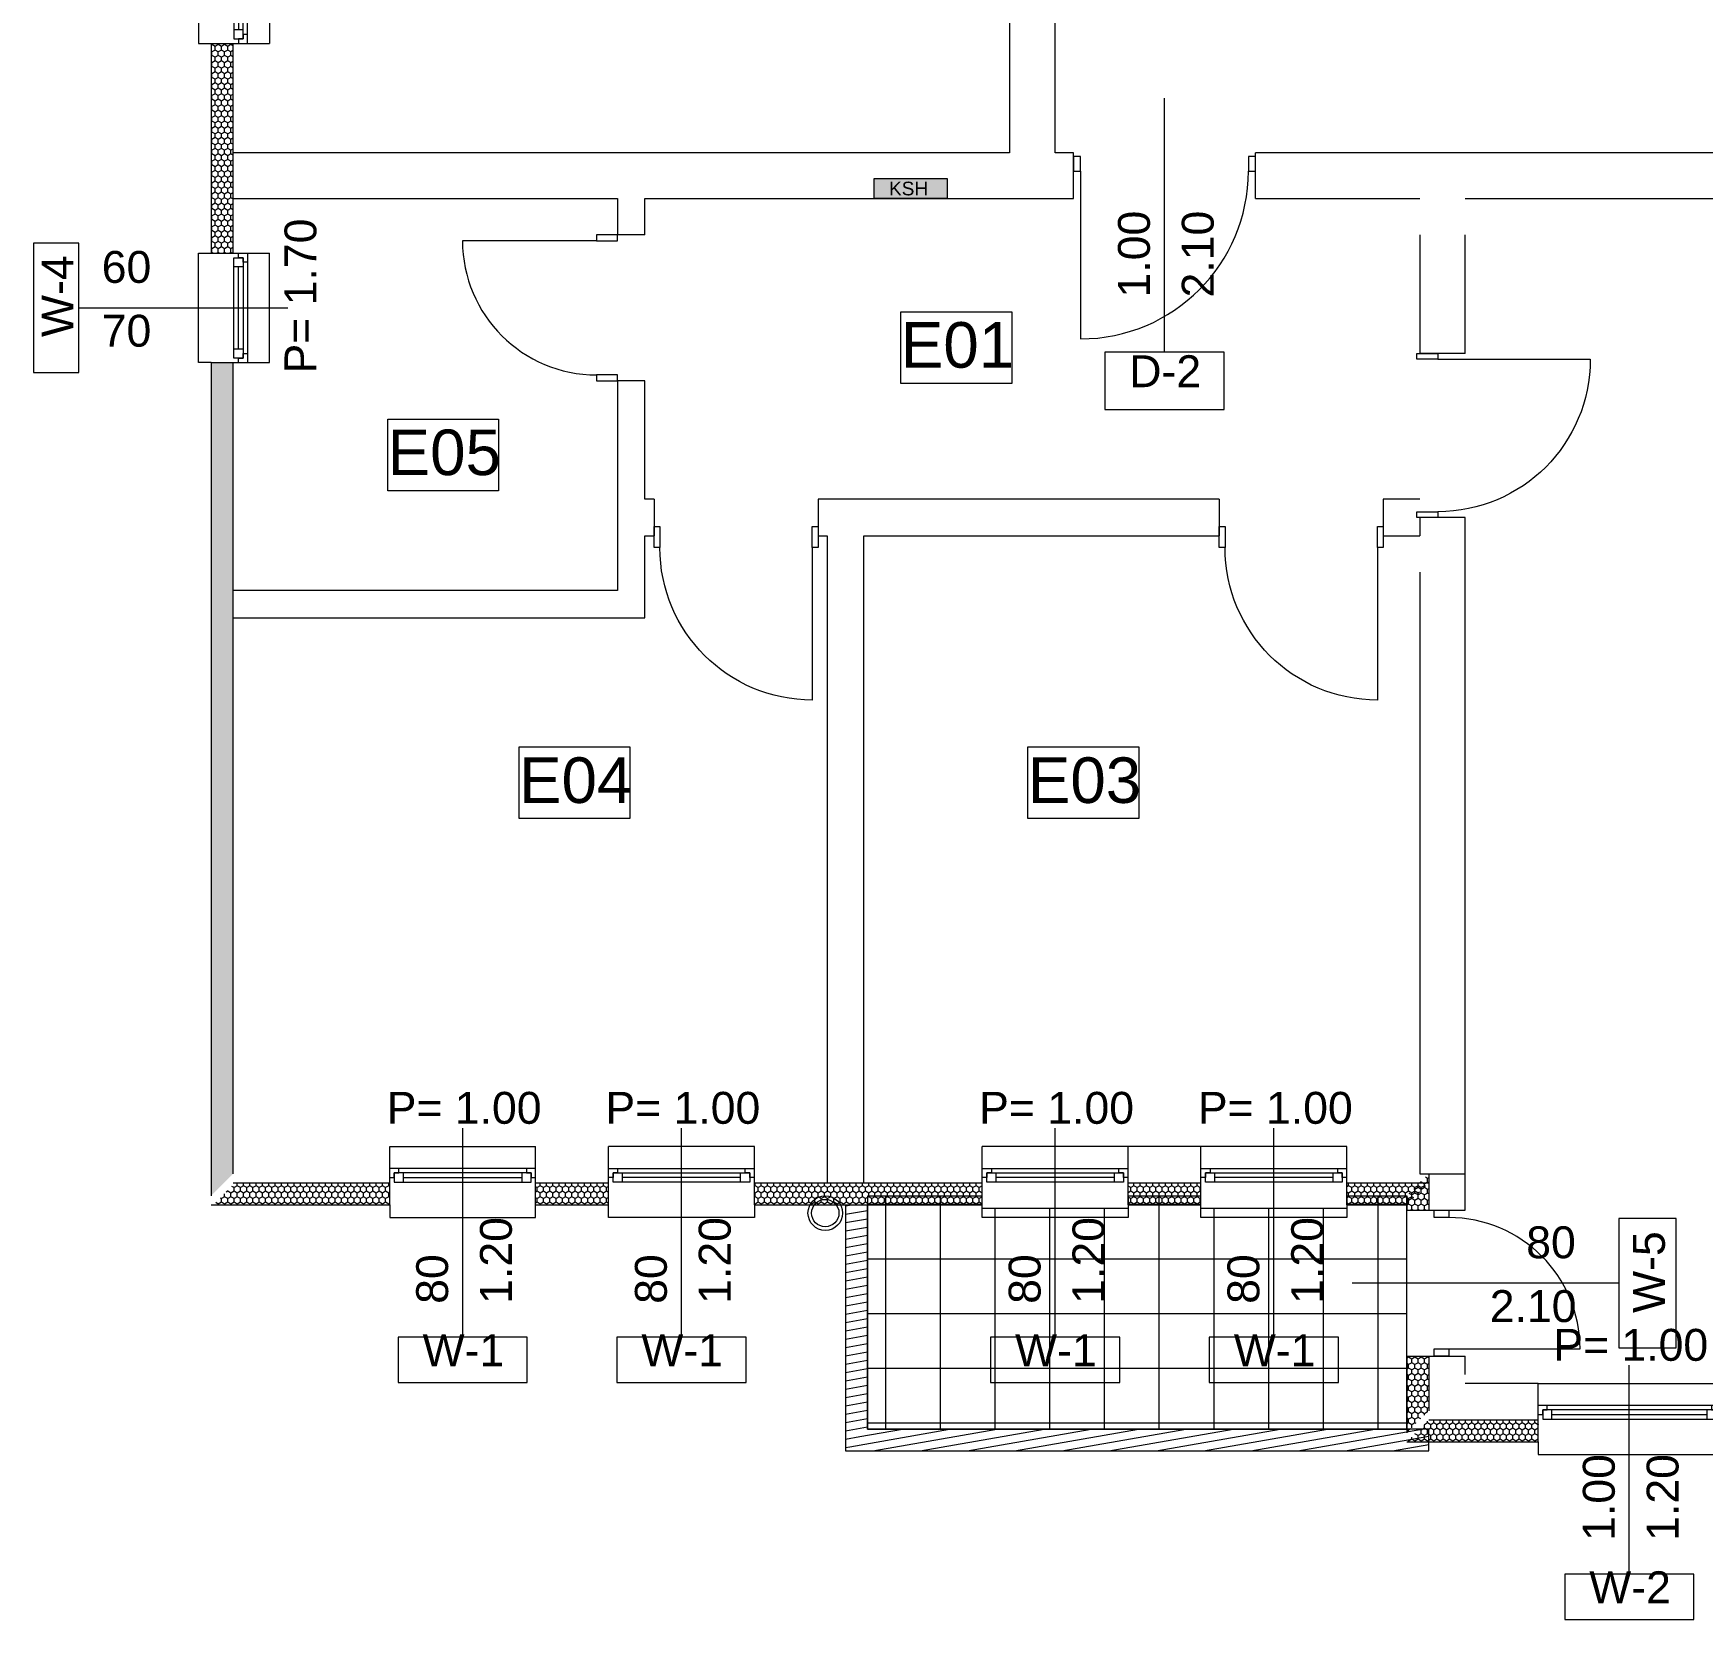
# Model space of a CAD drawing. Header units: feet. Extents: x 2565673 to 2678973, y -122443 to -81443.
# Drawn here: x 2575677 to 2584834, y -109904 to -101204 of the extents above; entities that cross this region are included whole.
import ezdxf
from ezdxf.enums import TextEntityAlignment as Align

# ---------------------------------------------------------------- set-up
doc = ezdxf.new("R2010")
doc.units = ezdxf.units.FT
doc.header["$MEASUREMENT"] = 0
for name, color, linetype, lineweight in [('ARCHICAD Door Markers_Pen_No__20', 1, 'Continuous', 5), ('ARCHICAD Door Markers_Pen_No__60', 230, 'Continuous', 5), ('ARCHICAD Doors_Pen_No__1', 7, 'Continuous', 5), ('ARCHICAD Doors_Pen_No__60', 230, 'Continuous', 5), ('ARCHICAD Window Markers_Pen_No__20', 1, 'Continuous', 5), ('ARCHICAD Windows_Pen_No__20', 1, 'Continuous', 5), ('Columns_Pen_No__1', 7, 'Continuous', 5), ('Columns_Pen_No__6', 5, 'Continuous', 5), ('Exterior walls_Pen_No__1', 7, 'Continuous', 5), ('Structural - Bearing_Pen_No__1', 7, 'Continuous', 5), ('Text blocks_Pen_No__1', 7, 'Continuous', 5), ('Text blocks_Pen_No__2', 8, 'Continuous', 5)]:
    doc.layers.add(name, color=color, linetype=linetype, lineweight=lineweight)
doc.layers.add('Columns', color=7, linetype='Continuous')
doc.layers.add('Exterior walls', color=7, linetype='Continuous')
for name, color, linetype, lineweight, true_color in [('Exterior walls_Pen_No__14', 7, 'Continuous', 5, 0xbd8b17), ('Exterior walls_Pen_No__65', 7, 'Continuous', 5, 0x80c2ff), ('Structural - Bearing_Pen_No__82', 7, 'Continuous', 5, 0xaaaaaa)]:
    doc.layers.add(name, color=color, linetype=linetype, lineweight=lineweight, true_color=true_color)
doc.styles.add('GENERATED_STYLE_1', font='arial.ttf')
pattern_1 = [(10, (2247653.822, -76424.967), (-7.814168, 44.316348), [])]
pattern_2 = [(90, (2247653.822, -76424.967), (-34.641016, 0), [20, -40]), (90, (2247636.502, -76394.967), (-34.641016, 0), [20, -40]), (150, (2247653.822, -76404.967), (17.320508, 30), [20, -40]), (150, (2247619.18, -76404.967), (17.320508, 30), [20, -40]), (210, (2247653.822, -76424.967), (-17.320508, 30), [20, -40]), (210, (2247619.18, -76424.967), (-17.320508, 30), [20, -40])]
pattern_3 = [(90, (2247653.822, -76474.967), (-34.641016, 0), [20, -40]), (90, (2247636.502, -76444.967), (-34.641016, 0), [20, -40]), (150, (2247653.822, -76454.967), (17.320508, 30), [20, -40]), (150, (2247619.18, -76454.967), (17.320508, 30), [20, -40]), (210, (2247653.822, -76474.967), (-17.320508, 30), [20, -40]), (210, (2247619.18, -76474.967), (-17.320508, 30), [20, -40])]
pattern_4 = [(90, (2247393.822, -76424.967), (-34.641016, 0), [20, -40]), (90, (2247376.502, -76394.967), (-34.641016, 0), [20, -40]), (150, (2247393.822, -76404.967), (17.320508, 30), [20, -40]), (150, (2247359.18, -76404.967), (17.320508, 30), [20, -40]), (210, (2247393.822, -76424.967), (-17.320508, 30), [20, -40]), (210, (2247359.18, -76424.967), (-17.320508, 30), [20, -40])]

# ---------------------------------------------------------------- blocks, each defined once
blk = doc.blocks.new('Wall_2', base_point=(2583332.3, -108929.2))
at = {"layer": 'Exterior walls', "linetype": 'Continuous', "lineweight": 0, "true_color": 0xffffff}
h = blk.add_hatch(dxfattribs=at)
h.set_pattern_fill('WOOD', style=0, pattern_type=2)
h.set_pattern_definition(pattern_1)
h.paths.add_polyline_path([(2583332.3, -108809.2), (2580252.3, -108809.2), (2580132.3, -108929.2), (2583332.3, -108929.2)])
at = {"layer": 'Exterior walls_Pen_No__1', "color": 7, "linetype": 'Continuous', "lineweight": 5, "flags": 128}
for points in [[(2583332.3, -108809.2), (2580252.3, -108809.2)], [(2583332.3, -108929.2), (2583332.3, -108809.2)], [(2580132.3, -108929.2), (2583332.3, -108929.2)]]:
    blk.add_lwpolyline(points, dxfattribs=at)
blk = doc.blocks.new('Storefront with Transom 22_2')
at = {"layer": 'ARCHICAD Doors_Pen_No__60', "color": 230, "linetype": 'Continuous', "lineweight": 5}
for p, q in [((360, 0), (360, 720)), ((-400, 0), (-400, 90)), ((-400, -80), (-400, 0)), ((-400, 0), (-360, 0)), ((-400, -80), (-400, 0)), ((-400, -80), (-400, 0)), ((-360, 0), (-360, -80)), ((360, -80), (360, 0)), ((360, 0), (400, 0)), ((400, 0), (400, 90)), ((400, 0), (400, -80)), ((400, -80), (400, 0)), ((400, -80), (400, 0)), ((-360, -80), (-400, -80)), ((-400, -110), (-400, -80)), ((400, -80), (360, -80)), ((400, -110), (400, -80)), ((-400, -230), (-400, -110)), ((400, -230), (400, -110))]:
    blk.add_line(p, q, dxfattribs=at)
blk.add_arc((360, 0), 720, 90, 180, dxfattribs=at)
blk = doc.blocks.new('D Marker 22_4')
at = {"layer": 'ARCHICAD Door Markers_Pen_No__20', "color": 1, "linetype": 'Continuous', "lineweight": 5}
for p, q in [((354.4, 1157.1), (-354.4, 1157.1)), ((-354.4, 1157.1), (-354.4, 842.9)), ((354.4, 842.9), (354.4, 1157.1)), ((-354.4, 842.9), (354.4, 842.9)), ((0, 842.9), (0, -620))]:
    blk.add_line(p, q, dxfattribs=at)
at = {"layer": 'ARCHICAD Door Markers_Pen_No__20', "color": 1, "lineweight": 5, "style": 'GENERATED_STYLE_1'}
for tag, rotation, p in [('AC_MarkerText_1', 180, (220, 1207.5)), ('AC_MarkerText_3', 270, (-322.5, 657.1)), ('AC_MarkerText_2', 270, (27.5, 657.1))]:
    blk.add_attdef(tag, text='', height=175, rotation=rotation, dxfattribs=at).set_placement(p, align=Align.BOTTOM_LEFT)
blk = doc.blocks.new('Wall_15', base_point=(2583212.3, -107579.2))
at = {"layer": 'Exterior walls_Pen_No__14', "linetype": 'Continuous', "lineweight": 5, "true_color": 0xbd8b17}
h = blk.add_hatch(dxfattribs=at)
h.set_pattern_fill('STYROFOAM_SM_INSULATION', color=42, style=0, pattern_type=2)
h.set_pattern_definition(pattern_2)
h.paths.add_polyline_path([(2583212.3, -107579.2), (2583212.3, -107659.2), (2583332.3, -107659.2), (2583332.3, -107459.2)])
h = blk.add_hatch(dxfattribs=at)
h.set_pattern_fill('STYROFOAM_SM_INSULATION', color=42, style=0, pattern_type=2)
h.set_pattern_definition(pattern_2)
h.paths.add_polyline_path([(2583212.3, -108879.2), (2583332.3, -108759.2), (2583332.3, -108459.2), (2583212.3, -108459.2)])
at = {"layer": 'Exterior walls_Pen_No__1', "color": 7, "linetype": 'Continuous', "lineweight": 5}
for p, q in [((2583332.3, -107459.2), (2583332.3, -107659.2)), ((2583212.3, -107659.2), (2583332.3, -107659.2)), ((2583332.3, -107659.2), (2583362.3, -107659.2)), ((2583362.3, -107659.2), (2583442.3, -107659.2)), ((2583442.3, -107659.2), (2583532.3, -107659.2)), ((2583212.3, -108459.2), (2583332.3, -108459.2)), ((2583332.3, -108459.2), (2583332.3, -108759.2)), ((2583332.3, -108459.2), (2583362.3, -108459.2)), ((2583362.3, -108459.2), (2583442.3, -108459.2)), ((2583442.3, -108459.2), (2583532.3, -108459.2))]:
    blk.add_line(p, q, dxfattribs=at)
at = {"layer": 'Exterior walls_Pen_No__1', "color": 7, "linetype": 'Continuous', "lineweight": 5, "flags": 128}
for points in [[(2583532.3, -107659.2), (2583532.3, -107259.2)], [(2583212.3, -107579.2), (2583212.3, -107659.2)], [(2583212.3, -108459.2), (2583212.3, -108879.2)], [(2583532.3, -108559.2), (2583532.3, -108459.2)]]:
    blk.add_lwpolyline(points, dxfattribs=at)
at = {"layer": 'ARCHICAD Door Markers_Pen_No__20', "color": 1, "lineweight": 5}
ref = blk.add_blockref('D Marker 22_4', (2583532.3, -108059.2), dxfattribs=dict(at, rotation=270))
ref.add_attrib('AC_MarkerText_1', 'W-5', dxfattribs={"color": 1, "lineweight": 5, "height": 175, "rotation": 90, "style": 'GENERATED_STYLE_1'}).set_placement((2584679.8, -108222.1), align=Align.BOTTOM_LEFT)
ref.add_attrib('AC_MarkerText_2', '80', dxfattribs={"color": 1, "lineweight": 5, "height": 175, "rotation": 360, "style": 'GENERATED_STYLE_1'}).set_placement((2583866.7, -107974.6), align=Align.BOTTOM_LEFT)
ref.add_attrib('AC_MarkerText_3', '2.10', dxfattribs={"color": 1, "lineweight": 5, "height": 175, "rotation": 360, "style": 'GENERATED_STYLE_1'}).set_placement((2583666.7, -108324.6), align=Align.BOTTOM_LEFT)
at = {"layer": 'ARCHICAD Doors_Pen_No__60', "color": 230, "linetype": 'Continuous', "lineweight": 5, "zscale": 1000, "rotation": 270}
blk.add_blockref('Storefront with Transom 22_2', (2583442.3, -108059.2), dxfattribs=at)
blk = doc.blocks.new('Window 22_4')
at = {"layer": 'ARCHICAD Windows_Pen_No__20', "color": 1, "linetype": 'Continuous', "lineweight": 5}
for p, q in [((-500, 150), (-500, 220)), ((-500, 220), (500, 220)), ((500, 220), (500, 150)), ((-500, 150), (-500, 30)), ((500, 150), (500, 30)), ((-500, 30), (-500, 0)), ((-500, 0), (-475, 0)), ((-500, 0), (-500, -50)), ((-500, 0), (-500, -50)), ((-475, 25), (-425, 25)), ((-475, -25), (-475, 25)), ((-475, 0), (-475, -25)), ((-425, 25), (425, 25)), ((-425, 25), (-425, -25)), ((-425, 25), (425, 25)), ((-425, 0), (425, 0)), ((425, -25), (425, 25)), ((425, 25), (475, 25)), ((475, 25), (475, -25)), ((475, -25), (475, 0)), ((475, 0), (500, 0)), ((500, 30), (500, 0)), ((500, 0), (500, -50)), ((500, 0), (500, -50)), ((-450, -50), (-500, -50)), ((-500, -50), (-500, -170)), ((-475, -25), (-450, -25)), ((-425, -25), (-475, -25)), ((-450, -25), (-450, -50)), ((450, -50), (-450, -50)), ((425, -25), (-425, -25)), ((475, -25), (425, -25)), ((450, -50), (450, -25)), ((450, -25), (475, -25)), ((500, -50), (450, -50)), ((500, -50), (500, -170)), ((-500, -170), (500, -170))]:
    blk.add_line(p, q, dxfattribs=at)
blk = doc.blocks.new('W Marker 22')
at = {"layer": 'ARCHICAD Window Markers_Pen_No__20', "color": 1, "linetype": 'Continuous', "lineweight": 5}
for p, q in [((0, -1045), (0, 100)), ((-354.4, -1045), (-354.4, -1295)), ((354.4, -1045), (-354.4, -1045)), ((354.4, -1295), (354.4, -1045)), ((-354.4, -1295), (354.4, -1295))]:
    blk.add_line(p, q, dxfattribs=at)
at = {"layer": 'ARCHICAD Window Markers_Pen_No__20', "color": 1, "lineweight": 5, "style": 'GENERATED_STYLE_1'}
for tag, p in [('AC_MarkerText_4', (-416.8, 72.1)), ('AC_MarkerText_1', (-220, -1257.5))]:
    blk.add_attdef(tag, text='', height=175, dxfattribs=at).set_placement(p, align=Align.BOTTOM_LEFT)
for tag, p in [('whDistCm', (322.5, -862.9)), ('A', (-27.5, -862.9))]:
    blk.add_attdef(tag, text='', height=175, rotation=90, dxfattribs=at).set_placement(p, align=Align.BOTTOM_LEFT)
blk = doc.blocks.new('Wall_16', base_point=(2583212.3, -108879.2))
at = {"layer": 'Exterior walls_Pen_No__14', "linetype": 'Continuous', "lineweight": 5, "true_color": 0xbd8b17}
h = blk.add_hatch(dxfattribs=at)
h.set_pattern_fill('STYROFOAM_SM_INSULATION', color=42, style=0, pattern_type=2)
h.set_pattern_definition(pattern_2)
h.paths.add_polyline_path([(2583332.3, -108759.2), (2583212.3, -108879.2), (2583932.3, -108879.2), (2583932.3, -108759.2)])
h = blk.add_hatch(dxfattribs=at)
h.set_pattern_fill('STYROFOAM_SM_INSULATION', color=42, style=0, pattern_type=2)
h.set_pattern_definition(pattern_2)
h.paths.add_polyline_path([(2584932.3, -108759.2), (2584932.3, -108879.2), (2585332.3, -108879.2), (2585332.3, -108759.2)])
h = blk.add_hatch(dxfattribs=at)
h.set_pattern_fill('STYROFOAM_SM_INSULATION', color=42, style=0, pattern_type=2)
h.set_pattern_definition(pattern_2)
h.paths.add_polyline_path([(2586332.3, -108759.2), (2586332.3, -108879.2), (2587052.3, -108879.2), (2586932.3, -108759.2)])
at = {"layer": 'Exterior walls_Pen_No__1', "color": 7, "linetype": 'Continuous', "lineweight": 5}
for p, q in [((2583932.3, -108679.2), (2583932.3, -108559.2)), ((2584932.3, -108679.2), (2584932.3, -108559.2)), ((2585332.3, -108679.2), (2585332.3, -108559.2)), ((2586332.3, -108679.2), (2586332.3, -108559.2)), ((2583932.3, -108729.2), (2583932.3, -108679.2)), ((2584932.3, -108729.2), (2584932.3, -108679.2)), ((2585332.3, -108729.2), (2585332.3, -108679.2)), ((2586332.3, -108729.2), (2586332.3, -108679.2)), ((2583332.3, -108759.2), (2583932.3, -108759.2)), ((2583932.3, -108759.2), (2583932.3, -108729.2)), ((2583932.3, -108879.2), (2583932.3, -108759.2)), ((2584932.3, -108759.2), (2584932.3, -108729.2)), ((2584932.3, -108759.2), (2585332.3, -108759.2)), ((2584932.3, -108879.2), (2584932.3, -108759.2)), ((2585332.3, -108759.2), (2585332.3, -108729.2)), ((2585332.3, -108879.2), (2585332.3, -108759.2)), ((2586332.3, -108759.2), (2586332.3, -108729.2)), ((2586332.3, -108759.2), (2586932.3, -108759.2)), ((2586332.3, -108879.2), (2586332.3, -108759.2))]:
    blk.add_line(p, q, dxfattribs=at)
at = {"layer": 'Exterior walls_Pen_No__1', "color": 7, "linetype": 'Continuous', "lineweight": 5, "flags": 128}
for points in [[(2583932.3, -108559.2), (2583532.3, -108559.2)], [(2585332.3, -108559.2), (2584932.3, -108559.2)], [(2586732.3, -108559.2), (2586332.3, -108559.2)], [(2583212.3, -108879.2), (2583932.3, -108879.2)], [(2584932.3, -108879.2), (2585332.3, -108879.2)], [(2586332.3, -108879.2), (2587052.3, -108879.2)]]:
    blk.add_lwpolyline(points, dxfattribs=at)
at = {"layer": 'ARCHICAD Window Markers_Pen_No__20', "color": 1, "lineweight": 5}
for p in [(2584432.3, -108559.2), (2585832.3, -108559.2)]:
    blk.add_blockref('W Marker 22', p, dxfattribs=at).add_auto_attribs({'A': '1.00', 'whDistCm': '1.20', 'AC_MarkerText_1': 'W-2', 'AC_MarkerText_4': 'P= 1.00'})
at = {"layer": 'ARCHICAD Windows_Pen_No__20', "color": 1, "linetype": 'Continuous', "lineweight": 5, "xscale": -1, "zscale": 1000, "rotation": 180}
for p in [(2584432.3, -108729.2), (2585832.3, -108729.2)]:
    blk.add_blockref('Window 22_4', p, dxfattribs=at)
blk = doc.blocks.new('Entrance Door 22')
at = {"layer": 'ARCHICAD Doors_Pen_No__1', "color": 7, "linetype": 'Continuous', "lineweight": 5}
for p, q in [((418, 0), (418, 836)), ((-450, 150), (-450, 0)), ((450, 150), (450, 0)), ((-418, 0), (-450, 0)), ((-450, 0), (-450, -115)), ((-450, 0), (-450, -100)), ((-450, 0), (-450, -100)), ((-418, -115), (-418, 0)), ((450, 0), (418, 0)), ((418, 0), (418, -115)), ((450, -115), (450, 0)), ((450, 0), (450, -100)), ((450, 0), (450, -100)), ((-450, -115), (-418, -115)), ((418, -115), (450, -115))]:
    blk.add_line(p, q, dxfattribs=at)
blk.add_arc((418, 0), 836, 90, 180, dxfattribs=at)
blk = doc.blocks.new('Wall_32', base_point=(2583532.3, -107259.2))
at = {"layer": 'Exterior walls_Pen_No__1', "color": 7, "linetype": 'Continuous', "lineweight": 5}
for p, q in [((2583382.3, -102759.2), (2583282.3, -102759.2)), ((2583532.3, -102759.2), (2583382.3, -102759.2)), ((2583382.3, -103659.2), (2583282.3, -103659.2)), ((2583532.3, -103659.2), (2583382.3, -103659.2))]:
    blk.add_line(p, q, dxfattribs=at)
at = {"layer": 'Exterior walls_Pen_No__1', "color": 7, "linetype": 'Continuous', "lineweight": 5, "flags": 128}
for points in [[(2583282.3, -102109.2), (2583282.3, -102759.2)], [(2583532.3, -102759.2), (2583532.3, -102109.2)], [(2583282.3, -103659.2), (2583282.3, -103759.2)], [(2583532.3, -107259.2), (2583532.3, -103659.2)], [(2583282.3, -103959.2), (2583282.3, -107259.2)], [(2583282.3, -107259.2), (2583532.3, -107259.2)]]:
    blk.add_lwpolyline(points, dxfattribs=at)
at = {"layer": 'ARCHICAD Doors_Pen_No__1', "color": 7, "linetype": 'Continuous', "lineweight": 5, "xscale": -1, "zscale": 1000, "rotation": 270}
blk.add_blockref('Entrance Door 22', (2583382.3, -103209.2), dxfattribs=at)
blk = doc.blocks.new('Entrance Door 22_2')
at = {"layer": 'ARCHICAD Doors_Pen_No__1', "color": 7, "linetype": 'Continuous', "lineweight": 5}
for p, q in [((368, 0), (368, 736)), ((-368, 0), (-400, 0)), ((-400, 0), (-400, -115)), ((-368, -115), (-368, 0)), ((400, 0), (368, 0)), ((368, 0), (368, -115)), ((400, -115), (400, 0)), ((-400, -115), (-368, -115)), ((-400, -265), (-400, -115)), ((368, -115), (400, -115)), ((400, -265), (400, -115))]:
    blk.add_line(p, q, dxfattribs=at)
blk.add_arc((368, 0), 736, 90, 180, dxfattribs=at)
blk = doc.blocks.new('Wall_33', base_point=(2578882.3, -102109.2))
at = {"layer": 'Exterior walls_Pen_No__1', "color": 7, "linetype": 'Continuous', "lineweight": 5}
for p, q in [((2579032.3, -102309.2), (2578882.3, -102309.2)), ((2579032.3, -103109.2), (2578882.3, -103109.2))]:
    blk.add_line(p, q, dxfattribs=at)
at = {"layer": 'Exterior walls_Pen_No__1', "color": 7, "linetype": 'Continuous', "lineweight": 5, "flags": 128}
for points in [[(2578882.3, -102109.2), (2578882.3, -102309.2)], [(2579032.3, -102309.2), (2579032.3, -102109.2)], [(2578882.3, -103109.2), (2578882.3, -104259.2)], [(2579032.3, -103759.2), (2579032.3, -103109.2)], [(2579032.3, -104409.2), (2579032.3, -103959.2)]]:
    blk.add_lwpolyline(points, dxfattribs=at)
at = {"layer": 'ARCHICAD Doors_Pen_No__1', "color": 7, "linetype": 'Continuous', "lineweight": 5, "zscale": 1000, "rotation": 90}
blk.add_blockref('Entrance Door 22_2', (2578767.3, -102709.2), dxfattribs=at)
blk = doc.blocks.new('Entrance Door 22_3')
at = {"layer": 'ARCHICAD Doors_Pen_No__1', "color": 7, "linetype": 'Continuous', "lineweight": 5}
for p, q in [((418, 0), (418, 836)), ((-418, 0), (-450, 0)), ((-450, 0), (-450, -115)), ((-418, -115), (-418, 0)), ((450, 0), (418, 0)), ((418, 0), (418, -115)), ((450, -115), (450, 0)), ((-450, -115), (-450, -65)), ((-450, -115), (-450, -65)), ((450, -115), (450, -65)), ((450, -115), (450, -65)), ((-450, -115), (-418, -115)), ((-450, -265), (-450, -115)), ((418, -115), (450, -115)), ((450, -265), (450, -115))]:
    blk.add_line(p, q, dxfattribs=at)
blk.add_arc((418, 0), 836, 90, 180, dxfattribs=at)
blk = doc.blocks.new('Wall_35', base_point=(2578882.3, -103959.2))
at = {"layer": 'Exterior walls_Pen_No__1', "color": 7, "linetype": 'Continuous', "lineweight": 5}
for p, q in [((2579082.3, -103759.2), (2579082.3, -103909.2)), ((2579982.3, -103759.2), (2579982.3, -103909.2)), ((2582182.3, -103759.2), (2582182.3, -103909.2)), ((2583082.3, -103759.2), (2583082.3, -103909.2)), ((2579082.3, -103909.2), (2579082.3, -103959.2)), ((2579982.3, -103909.2), (2579982.3, -103959.2)), ((2582182.3, -103909.2), (2582182.3, -103959.2)), ((2583082.3, -103909.2), (2583082.3, -103959.2))]:
    blk.add_line(p, q, dxfattribs=at)
at = {"layer": 'Exterior walls_Pen_No__1', "color": 7, "linetype": 'Continuous', "lineweight": 5, "flags": 128}
for points in [[(2579082.3, -103759.2), (2579032.3, -103759.2)], [(2582182.3, -103759.2), (2579982.3, -103759.2)], [(2583282.3, -103759.2), (2583082.3, -103759.2)], [(2579032.3, -103959.2), (2579082.3, -103959.2)], [(2579982.3, -103959.2), (2580032.3, -103959.2)], [(2580232.3, -103959.2), (2582182.3, -103959.2)], [(2583082.3, -103959.2), (2583282.3, -103959.2)]]:
    blk.add_lwpolyline(points, dxfattribs=at)
at = {"layer": 'ARCHICAD Doors_Pen_No__1', "color": 7, "linetype": 'Continuous', "lineweight": 5, "xscale": -1, "zscale": 1000, "rotation": 180}
for p in [(2579532.3, -104024.2), (2582632.3, -104024.2)]:
    blk.add_blockref('Entrance Door 22_3', p, dxfattribs=at)
blk = doc.blocks.new('Wall_39', base_point=(2581282.3, -100009.2))
at = {"layer": 'Exterior walls_Pen_No__1', "color": 7, "linetype": 'Continuous', "lineweight": 5, "flags": 128}
for points in [[(2581032.3, -99759.2), (2581032.3, -101859.2)], [(2581282.3, -101859.2), (2581282.3, -100009.2)]]:
    blk.add_lwpolyline(points, dxfattribs=at)
blk = doc.blocks.new('Wall_60', base_point=(2580132.3, -108929.2))
at = {"layer": 'Exterior walls', "linetype": 'Continuous', "lineweight": 0, "true_color": 0xffffff}
h = blk.add_hatch(dxfattribs=at)
h.set_pattern_fill('WOOD', style=0, pattern_type=2)
h.set_pattern_definition(pattern_1)
h.paths.add_polyline_path([(2580252.3, -108809.2), (2580252.3, -107580.9), (2580132.3, -107580.9), (2580132.3, -108929.2)])
at = {"layer": 'Exterior walls_Pen_No__1', "color": 7, "linetype": 'Continuous', "lineweight": 5, "flags": 128}
for points in [[(2580252.3, -107580.9), (2580132.3, -107580.9)], [(2580132.3, -107580.9), (2580132.3, -108929.2)], [(2580252.3, -108809.2), (2580252.3, -107580.9)]]:
    blk.add_lwpolyline(points, dxfattribs=at)
blk = doc.blocks.new('Column_6', base_point=(2580021.7, -107674.2))
at = {"layer": 'Columns_Pen_No__1', "color": 7, "linetype": 'Continuous', "lineweight": 5}
blk.add_circle((2580021.7, -107674.2), 95, dxfattribs=at)
at = {"layer": 'Columns_Pen_No__6', "color": 5, "linetype": 'Continuous', "lineweight": 5}
blk.add_circle((2580021.7, -107674.2), 75, dxfattribs=at)
blk = doc.blocks.new('Window 22_3')
at = {"layer": 'ARCHICAD Windows_Pen_No__20', "color": 1, "linetype": 'Continuous', "lineweight": 5}
for p, q in [((-400, 150), (-400, 220)), ((-400, 220), (400, 220)), ((400, 220), (400, 150)), ((-400, 150), (-400, 30)), ((400, 150), (400, 30)), ((-400, 30), (-400, 0)), ((-400, 0), (-375, 0)), ((-400, 0), (-400, -50)), ((-400, 0), (-400, -50)), ((-375, 25), (-325, 25)), ((-375, -25), (-375, 25)), ((-375, 0), (-375, -25)), ((-325, 25), (325, 25)), ((-325, 25), (-325, -25)), ((-325, 25), (325, 25)), ((-325, 0), (325, 0)), ((325, -25), (325, 25)), ((325, 25), (375, 25)), ((375, 25), (375, -25)), ((375, -25), (375, 0)), ((375, 0), (400, 0)), ((400, 30), (400, 0)), ((400, 0), (400, -50)), ((400, 0), (400, -50)), ((-350, -50), (-400, -50)), ((-400, -50), (-400, -170)), ((-375, -25), (-350, -25)), ((-325, -25), (-375, -25)), ((-350, -25), (-350, -50)), ((350, -50), (-350, -50)), ((325, -25), (-325, -25)), ((375, -25), (325, -25)), ((350, -50), (350, -25)), ((350, -25), (375, -25)), ((400, -50), (350, -50)), ((400, -50), (400, -170)), ((-400, -170), (400, -170))]:
    blk.add_line(p, q, dxfattribs=at)
blk = doc.blocks.new('Window 22')
at = {"layer": 'ARCHICAD Windows_Pen_No__20', "color": 1, "linetype": 'Continuous', "lineweight": 5}
for p, q in [((-300, 150), (-300, 220)), ((-300, 220), (300, 220)), ((300, 220), (300, 150)), ((-300, 150), (-300, 30)), ((300, 150), (300, 30)), ((-300, 30), (-300, 0)), ((-300, 0), (-275, 0)), ((-300, 0), (-300, -50)), ((-300, 0), (-300, -50)), ((-275, 25), (-225, 25)), ((-275, -25), (-275, 25)), ((-275, 0), (-275, -25)), ((-225, 25), (225, 25)), ((-225, 25), (-225, -25)), ((-225, 25), (225, 25)), ((-225, 0), (225, 0)), ((225, -25), (225, 25)), ((225, 25), (275, 25)), ((275, 25), (275, -25)), ((275, -25), (275, 0)), ((275, 0), (300, 0)), ((300, 30), (300, 0)), ((300, 0), (300, -50)), ((300, 0), (300, -50)), ((-250, -50), (-300, -50)), ((-300, -50), (-300, -170)), ((-275, -25), (-250, -25)), ((-225, -25), (-275, -25)), ((-250, -25), (-250, -50)), ((250, -50), (-250, -50)), ((225, -25), (-225, -25)), ((275, -25), (225, -25)), ((250, -50), (250, -25)), ((250, -25), (275, -25)), ((300, -50), (250, -50)), ((300, -50), (300, -170)), ((-300, -170), (300, -170))]:
    blk.add_line(p, q, dxfattribs=at)
blk = doc.blocks.new('Window 22_2')
at = {"layer": 'ARCHICAD Windows_Pen_No__20', "color": 1, "linetype": 'Continuous', "lineweight": 5}
for p, q in [((-600, 150), (-600, 220)), ((-600, 220), (600, 220)), ((600, 220), (600, 150)), ((-600, 150), (-600, 30)), ((600, 150), (600, 30)), ((-600, 30), (-600, 0)), ((-600, 0), (-575, 0)), ((-600, 0), (-600, -50)), ((-600, 0), (-600, -50)), ((-575, 25), (-525, 25)), ((-575, -25), (-575, 25)), ((-575, 0), (-575, -25)), ((-525, 25), (525, 25)), ((-525, 25), (-525, -25)), ((-525, 25), (525, 25)), ((-525, 0), (525, 0)), ((525, -25), (525, 25)), ((525, 25), (575, 25)), ((575, 25), (575, -25)), ((575, -25), (575, 0)), ((575, 0), (600, 0)), ((600, 30), (600, 0)), ((600, 0), (600, -50)), ((600, 0), (600, -50)), ((-550, -50), (-600, -50)), ((-600, -50), (-600, -170)), ((-575, -25), (-550, -25)), ((-525, -25), (-575, -25)), ((-550, -25), (-550, -50)), ((550, -50), (-550, -50)), ((525, -25), (-525, -25)), ((575, -25), (525, -25)), ((550, -50), (550, -25)), ((550, -25), (575, -25)), ((600, -50), (550, -50)), ((600, -50), (600, -170)), ((-600, -170), (600, -170))]:
    blk.add_line(p, q, dxfattribs=at)
blk = doc.blocks.new('Storefront with Transom 22_4')
at = {"layer": 'ARCHICAD Doors_Pen_No__60', "color": 230, "linetype": 'Continuous', "lineweight": 5}
for p, q in [((460, 0), (460, 920)), ((-500, 150), (-500, 0)), ((500, 150), (500, 0)), ((-500, 0), (-500, -80)), ((-460, 0), (-500, 0)), ((-500, 0), (-500, -80)), ((-500, 0), (-500, -80)), ((-460, -80), (-460, 0)), ((460, 0), (460, -80)), ((500, 0), (460, 0)), ((500, -80), (500, 0)), ((500, 0), (500, -80)), ((500, 0), (500, -80)), ((-500, -80), (-460, -80)), ((-500, -80), (-500, -100)), ((460, -80), (500, -80)), ((500, -80), (500, -100))]:
    blk.add_line(p, q, dxfattribs=at)
blk.add_arc((460, 0), 920, 90, 180, dxfattribs=at)
blk = doc.blocks.new('D Marker 22_2')
at = {"layer": 'ARCHICAD Door Markers_Pen_No__60', "color": 230, "linetype": 'Continuous', "lineweight": 5}
for p, q in [((327.2, 1157.1), (-327.2, 1157.1)), ((-327.2, 1157.1), (-327.2, 842.9)), ((327.2, 842.9), (327.2, 1157.1)), ((-327.2, 842.9), (327.2, 842.9)), ((0, 842.9), (0, -550))]:
    blk.add_line(p, q, dxfattribs=at)
at = {"layer": 'ARCHICAD Door Markers_Pen_No__60', "color": 230, "lineweight": 5, "style": 'GENERATED_STYLE_1'}
for tag, rotation, p in [('AC_MarkerText_1', 180, (192.8, 1207.5)), ('AC_MarkerText_3', 270, (-322.5, 657.1)), ('A', 270, (27.5, 657.1))]:
    blk.add_attdef(tag, text='', height=175, rotation=rotation, dxfattribs=at).set_placement(p, align=Align.BOTTOM_LEFT)

msp = doc.modelspace()

# ---------------------------------------------------------------- hatches: boundary and pattern name
at = {"layer": 'Exterior walls_Pen_No__14', "linetype": 'Continuous', "lineweight": 5, "true_color": 0xbd8b17}
h = msp.add_hatch(dxfattribs=at)
h.set_pattern_fill('STYROFOAM_SM_INSULATION', color=42, style=0, pattern_type=2)
h.set_pattern_definition(pattern_4)
h.paths.add_polyline_path([(2576652.326, -102409.236), (2576772.326, -102409.236), (2576772.326, -101259.236), (2576652.326, -101259.236)])
h = msp.add_hatch(dxfattribs=at)
h.set_pattern_fill('STYROFOAM_SM_INSULATION', color=42, style=0, pattern_type=2)
h.set_pattern_definition(pattern_4)
h.paths.add_polyline_path([(2576652.326, -107579.236), (2576772.326, -107459.236), (2576772.326, -103009.236), (2576652.326, -103009.236)])
h = msp.add_hatch(dxfattribs=at)
h.set_pattern_fill('STYROFOAM_SM_INSULATION', color=42, style=0, pattern_type=2)
h.set_pattern_definition(pattern_3)
h.paths.add_polyline_path([(2576785.632, -107509.236), (2576665.632, -107629.236), (2577632.326, -107629.236), (2577632.326, -107509.236)])
h = msp.add_hatch(dxfattribs=at)
h.set_pattern_fill('STYROFOAM_SM_INSULATION', color=42, style=0, pattern_type=2)
h.set_pattern_definition(pattern_3)
h.paths.add_polyline_path([(2578832.326, -107509.236), (2578432.326, -107509.236), (2578432.326, -107629.236), (2578832.326, -107629.236)])
h = msp.add_hatch(dxfattribs=at)
h.set_pattern_fill('STYROFOAM_SM_INSULATION', color=42, style=0, pattern_type=2)
h.set_pattern_definition(pattern_3)
h.paths.add_polyline_path([(2580882.529, -107509.236), (2579632.326, -107509.236), (2579632.326, -107629.236), (2580882.529, -107629.236)])
h = msp.add_hatch(dxfattribs=at)
h.set_pattern_fill('STYROFOAM_SM_INSULATION', color=42, style=0, pattern_type=2)
h.set_pattern_definition(pattern_3)
h.paths.add_polyline_path([(2581682.529, -107509.236), (2581682.529, -107629.236), (2582082.529, -107629.236), (2582082.529, -107509.236)])
h = msp.add_hatch(dxfattribs=at)
h.set_pattern_fill('STYROFOAM_SM_INSULATION', color=42, style=0, pattern_type=2)
h.set_pattern_definition(pattern_3)
h.paths.add_polyline_path([(2582882.529, -107509.236), (2582882.529, -107629.236), (2583212.326, -107629.236), (2583332.326, -107509.236)])
at = {"layer": 'Exterior walls_Pen_No__65', "linetype": 'Continuous', "lineweight": 5, "true_color": 0x80c2ff}
msp.add_hatch(color=151, dxfattribs=at).paths.add_polyline_path([(2580290.473, -102109.236), (2580290.473, -101999.236), (2580690.473, -101999.236), (2580690.473, -102109.236)])
at = {"layer": 'Structural - Bearing_Pen_No__82', "linetype": 'Continuous', "lineweight": 5, "true_color": 0xaaaaaa}
h = msp.add_hatch(dxfattribs=at)
h.set_pattern_fill('GRID_30X30', color=253, style=0, pattern_type=2)
h.set_pattern_definition([(0, (2247653.82, -76424.97), (0, 300), []), (90, (2247653.82, -76424.97), (-300, 0), [])])
h.paths.add_polyline_path([(2580252.326, -107580.862), (2580252.326, -108859.236), (2583212.326, -108859.236), (2583212.326, -107580.862), (2582882.529, -107580.862), (2582882.529, -107649.236), (2582082.529, -107649.236), (2582082.529, -107580.862), (2581682.529, -107580.862), (2581682.529, -107649.236), (2580882.529, -107649.236), (2580882.529, -107580.862)])

# ---------------------------------------------------------------- linework, layer by layer
at = {"layer": 'Exterior walls_Pen_No__1', "color": 7, "linetype": 'Continuous', "lineweight": 5}
for p, q in [((2576652.326, -101259.236), (2576772.326, -101259.236)), ((2576772.326, -101259.236), (2576772.326, -102409.236)), ((2576772.326, -101259.236), (2576802.326, -101259.236)), ((2576802.326, -101259.236), (2576852.326, -101259.236)), ((2576852.326, -101259.236), (2576972.326, -101259.236)), ((2581382.326, -101879.236), (2581382.326, -101859.236)), ((2581382.326, -101959.236), (2581382.326, -101879.236)), ((2582382.326, -101879.236), (2582382.326, -101859.236)), ((2582382.326, -101959.236), (2582382.326, -101879.236)), ((2581382.326, -102109.236), (2581382.326, -101959.236)), ((2582382.326, -102109.236), (2582382.326, -101959.236)), ((2576652.326, -102409.236), (2576772.326, -102409.236)), ((2576772.326, -102409.236), (2576802.326, -102409.236)), ((2576802.326, -102409.236), (2576852.326, -102409.236)), ((2576852.326, -102409.236), (2576972.326, -102409.236)), ((2576652.326, -103009.236), (2576772.326, -103009.236)), ((2576772.326, -103009.236), (2576772.326, -107459.236)), ((2576772.326, -103009.236), (2576802.326, -103009.236)), ((2576802.326, -103009.236), (2576852.326, -103009.236)), ((2576852.326, -103009.236), (2576972.326, -103009.236)), ((2577632.326, -107429.236), (2577632.326, -107309.236)), ((2578432.326, -107429.236), (2578432.326, -107309.236)), ((2578832.326, -107429.236), (2578832.326, -107309.236)), ((2579632.326, -107429.236), (2579632.326, -107309.236)), ((2580882.529, -107429.236), (2580882.529, -107309.236)), ((2581682.529, -107429.236), (2581682.529, -107309.236)), ((2582082.529, -107429.236), (2582082.529, -107309.236)), ((2582882.529, -107429.236), (2582882.529, -107309.236)), ((2577632.326, -107479.236), (2577632.326, -107429.236)), ((2577632.326, -107509.236), (2577632.326, -107479.236)), ((2578432.326, -107479.236), (2578432.326, -107429.236)), ((2578432.326, -107509.236), (2578432.326, -107479.236)), ((2578832.326, -107479.236), (2578832.326, -107429.236)), ((2578832.326, -107509.236), (2578832.326, -107479.236)), ((2579632.326, -107479.236), (2579632.326, -107429.236)), ((2579632.326, -107509.236), (2579632.326, -107479.236)), ((2580882.529, -107479.236), (2580882.529, -107429.236)), ((2580882.529, -107509.236), (2580882.529, -107479.236)), ((2581682.529, -107479.236), (2581682.529, -107429.236)), ((2581682.529, -107509.236), (2581682.529, -107479.236)), ((2582082.529, -107479.236), (2582082.529, -107429.236)), ((2582082.529, -107509.236), (2582082.529, -107479.236)), ((2582882.529, -107479.236), (2582882.529, -107429.236)), ((2582882.529, -107509.236), (2582882.529, -107479.236)), ((2576773.512, -107509.236), (2577632.326, -107509.236)), ((2577632.326, -107629.236), (2577632.326, -107509.236)), ((2578432.326, -107509.236), (2578832.326, -107509.236)), ((2578432.326, -107629.236), (2578432.326, -107509.236)), ((2578832.326, -107629.236), (2578832.326, -107509.236)), ((2579632.326, -107509.236), (2580882.529, -107509.236)), ((2579632.326, -107629.236), (2579632.326, -107509.236)), ((2580882.529, -107629.236), (2580882.529, -107509.236)), ((2581682.529, -107509.236), (2582082.529, -107509.236)), ((2581682.529, -107629.236), (2581682.529, -107509.236)), ((2582082.529, -107629.236), (2582082.529, -107509.236)), ((2582882.529, -107509.236), (2583332.326, -107509.236)), ((2582882.529, -107629.236), (2582882.529, -107509.236))]:
    msp.add_line(p, q, dxfattribs=at)
at = {"layer": 'Exterior walls_Pen_No__1', "color": 7, "linetype": 'Continuous', "lineweight": 5, "flags": 128}
for points in [[(2576652.326, -101259.236), (2576652.326, -102409.236)], [(2581032.326, -101859.236), (2576772.326, -101859.236)], [(2581382.326, -101859.236), (2581282.326, -101859.236)], [(2586982.326, -101859.236), (2582382.326, -101859.236)], [(2576772.326, -102109.236), (2578882.326, -102109.236)], [(2579032.326, -102109.236), (2581382.326, -102109.236)], [(2582382.326, -102109.236), (2583282.326, -102109.236)], [(2583532.326, -102109.236), (2586732.326, -102109.236)], [(2576652.326, -103009.236), (2576652.326, -107579.236)], [(2580032.326, -103959.236), (2580032.326, -107509.236)], [(2580232.326, -107509.236), (2580232.326, -103959.236)], [(2578882.326, -104259.236), (2576772.326, -104259.236)], [(2576772.326, -104409.236), (2579032.326, -104409.236)], [(2582082.529, -107309.236), (2581682.529, -107309.236)], [(2576652.326, -107629.236), (2577632.326, -107629.236)], [(2578432.326, -107629.236), (2578832.326, -107629.236)], [(2579632.326, -107629.236), (2580882.529, -107629.236)], [(2581682.529, -107629.236), (2582082.529, -107629.236)], [(2582882.529, -107629.236), (2583212.326, -107629.236)]]:
    msp.add_lwpolyline(points, dxfattribs=at)
msp.add_lwpolyline([(2580290.473, -102109.236), (2580290.473, -101999.236), (2580690.473, -101999.236), (2580690.473, -102109.236)], close=True, dxfattribs=at)
at = {"layer": 'Structural - Bearing_Pen_No__1', "color": 7, "linetype": 'Continuous', "lineweight": 5, "flags": 128}
msp.add_lwpolyline([(2580252.326, -107580.862), (2580252.326, -108859.236), (2583212.326, -108859.236), (2583212.326, -107580.862), (2582882.529, -107580.862), (2582882.529, -107649.236), (2582082.529, -107649.236), (2582082.529, -107580.862), (2581682.529, -107580.862), (2581682.529, -107649.236), (2580882.529, -107649.236), (2580882.529, -107580.862)], close=True, dxfattribs=at)
at = {"layer": 'Text blocks_Pen_No__2', "color": 8, "linetype": 'Continuous', "lineweight": 5, "flags": 128}
for points in [[(2580436.207, -102730.291), (2581044.208, -102730.291), (2581044.208, -103123.149), (2580436.207, -103123.149)], [(2577620.899, -103319.344), (2578228.9, -103319.344), (2578228.9, -103712.201), (2577620.899, -103712.201)], [(2578341.755, -105117.649), (2578949.756, -105117.649), (2578949.756, -105510.506), (2578341.755, -105510.506)], [(2581133.03, -105117.649), (2581741.031, -105117.649), (2581741.031, -105510.506), (2581133.03, -105510.506)]]:
    msp.add_lwpolyline(points, close=True, dxfattribs=at)

# ---------------------------------------------------------------- block references
at = {"layer": 'ARCHICAD Door Markers_Pen_No__60', "color": 230, "lineweight": 5}
ref = msp.add_blockref('D Marker 22_2', (2581882.326, -102109.236), dxfattribs=dict(at, rotation=180))
ref.add_attrib('A', '1.00', dxfattribs={"color": 230, "lineweight": 5, "height": 175, "rotation": 90, "style": 'GENERATED_STYLE_1'}).set_placement((2581854.826, -102652.116), align=Align.BOTTOM_LEFT)
ref.add_attrib('AC_MarkerText_1', 'D-2', dxfattribs={"color": 230, "lineweight": 5, "height": 175, "rotation": 360, "style": 'GENERATED_STYLE_1'}).set_placement((2581689.525, -103196.736), align=Align.BOTTOM_LEFT)
ref.add_attrib('AC_MarkerText_3', '2.10', dxfattribs={"color": 230, "lineweight": 5, "height": 175, "rotation": 90, "style": 'GENERATED_STYLE_1'}).set_placement((2582204.826, -102652.116), align=Align.BOTTOM_LEFT)
at = {"layer": 'ARCHICAD Doors_Pen_No__60', "color": 230, "linetype": 'Continuous', "lineweight": 5, "zscale": 1000, "rotation": 180}
msp.add_blockref('Storefront with Transom 22_4', (2581882.326, -101959.236), dxfattribs=at)
at = {"layer": 'ARCHICAD Window Markers_Pen_No__20', "color": 1, "lineweight": 5}
ref = msp.add_blockref('W Marker 22', (2576972.326, -102709.236), dxfattribs=dict(at, rotation=270))
ref.add_attrib('AC_MarkerText_1', 'W-4', dxfattribs={"color": 1, "lineweight": 5, "height": 175, "rotation": 90, "style": 'GENERATED_STYLE_1'}).set_placement((2575949.826, -102869.238), align=Align.BOTTOM_LEFT)
ref.add_attrib('AC_MarkerText_2', '60', dxfattribs={"color": 1, "lineweight": 5, "height": 175, "rotation": 360, "style": 'GENERATED_STYLE_1'}).set_placement((2576052.326, -102624.616), align=Align.BOTTOM_LEFT)
ref.add_attrib('AC_MarkerText_3', '70', dxfattribs={"color": 1, "lineweight": 5, "height": 175, "rotation": 360, "style": 'GENERATED_STYLE_1'}).set_placement((2576052.326, -102974.616), align=Align.BOTTOM_LEFT)
ref.add_attrib('AC_MarkerText_4', 'P= 1.70', dxfattribs={"color": 1, "lineweight": 5, "height": 175, "rotation": 90, "style": 'GENERATED_STYLE_1'}).set_placement((2577282.326, -103068.916), align=Align.BOTTOM_LEFT)
ref = msp.add_blockref('W Marker 22', (2578032.326, -107309.236), dxfattribs=at)
ref.add_attrib('whDistCm', '1.20', dxfattribs={"color": 1, "lineweight": 5, "height": 175, "rotation": 90, "style": 'GENERATED_STYLE_1'}).set_placement((2578354.826, -108172.116), align=Align.BOTTOM_LEFT)
ref.add_attrib('AC_MarkerText_1', 'W-1', dxfattribs={"color": 1, "lineweight": 5, "height": 175, "style": 'GENERATED_STYLE_1'}).set_placement((2577812.324, -108566.736), align=Align.BOTTOM_LEFT)
ref.add_attrib('AC_MarkerText_2', '80', dxfattribs={"color": 1, "lineweight": 5, "height": 175, "rotation": 90, "style": 'GENERATED_STYLE_1'}).set_placement((2578004.826, -108172.116), align=Align.BOTTOM_LEFT)
ref.add_attrib('AC_MarkerText_4', 'P= 1.00', dxfattribs={"color": 1, "lineweight": 5, "height": 175, "style": 'GENERATED_STYLE_1'}).set_placement((2577615.525, -107237.116), align=Align.BOTTOM_LEFT)
ref = msp.add_blockref('W Marker 22', (2579232.326, -107309.236), dxfattribs=at)
ref.add_attrib('whDistCm', '1.20', dxfattribs={"color": 1, "lineweight": 5, "height": 175, "rotation": 90, "style": 'GENERATED_STYLE_1'}).set_placement((2579554.826, -108172.116), align=Align.BOTTOM_LEFT)
ref.add_attrib('AC_MarkerText_1', 'W-1', dxfattribs={"color": 1, "lineweight": 5, "height": 175, "style": 'GENERATED_STYLE_1'}).set_placement((2579012.324, -108566.736), align=Align.BOTTOM_LEFT)
ref.add_attrib('AC_MarkerText_2', '80', dxfattribs={"color": 1, "lineweight": 5, "height": 175, "rotation": 90, "style": 'GENERATED_STYLE_1'}).set_placement((2579204.826, -108172.116), align=Align.BOTTOM_LEFT)
ref.add_attrib('AC_MarkerText_4', 'P= 1.00', dxfattribs={"color": 1, "lineweight": 5, "height": 175, "style": 'GENERATED_STYLE_1'}).set_placement((2578815.525, -107237.116), align=Align.BOTTOM_LEFT)
ref = msp.add_blockref('W Marker 22', (2581282.529, -107309.236), dxfattribs=at)
ref.add_attrib('whDistCm', '1.20', dxfattribs={"color": 1, "lineweight": 5, "height": 175, "rotation": 90, "style": 'GENERATED_STYLE_1'}).set_placement((2581605.029, -108172.116), align=Align.BOTTOM_LEFT)
ref.add_attrib('AC_MarkerText_1', 'W-1', dxfattribs={"color": 1, "lineweight": 5, "height": 175, "style": 'GENERATED_STYLE_1'}).set_placement((2581062.527, -108566.736), align=Align.BOTTOM_LEFT)
ref.add_attrib('AC_MarkerText_2', '80', dxfattribs={"color": 1, "lineweight": 5, "height": 175, "rotation": 90, "style": 'GENERATED_STYLE_1'}).set_placement((2581255.029, -108172.116), align=Align.BOTTOM_LEFT)
ref.add_attrib('AC_MarkerText_4', 'P= 1.00', dxfattribs={"color": 1, "lineweight": 5, "height": 175, "style": 'GENERATED_STYLE_1'}).set_placement((2580865.728, -107237.116), align=Align.BOTTOM_LEFT)
ref = msp.add_blockref('W Marker 22', (2582482.529, -107309.236), dxfattribs=at)
ref.add_attrib('whDistCm', '1.20', dxfattribs={"color": 1, "lineweight": 5, "height": 175, "rotation": 90, "style": 'GENERATED_STYLE_1'}).set_placement((2582805.029, -108172.116), align=Align.BOTTOM_LEFT)
ref.add_attrib('AC_MarkerText_1', 'W-1', dxfattribs={"color": 1, "lineweight": 5, "height": 175, "style": 'GENERATED_STYLE_1'}).set_placement((2582262.527, -108566.736), align=Align.BOTTOM_LEFT)
ref.add_attrib('AC_MarkerText_2', '80', dxfattribs={"color": 1, "lineweight": 5, "height": 175, "rotation": 90, "style": 'GENERATED_STYLE_1'}).set_placement((2582455.029, -108172.116), align=Align.BOTTOM_LEFT)
ref.add_attrib('AC_MarkerText_4', 'P= 1.00', dxfattribs={"color": 1, "lineweight": 5, "height": 175, "style": 'GENERATED_STYLE_1'}).set_placement((2582065.728, -107237.116), align=Align.BOTTOM_LEFT)
at = {"layer": 'ARCHICAD Windows_Pen_No__20', "color": 1, "linetype": 'Continuous', "lineweight": 5, "xscale": -1, "zscale": 1000}
for name, p, rotation in [('Window 22_2', (2576802.326, -100659.236), 90), ('Window 22_3', (2578032.326, -107479.236), 180)]:
    msp.add_blockref(name, p, dxfattribs=dict(at, rotation=rotation))
at = {"layer": 'ARCHICAD Windows_Pen_No__20', "color": 1, "linetype": 'Continuous', "lineweight": 5, "zscale": 1000}
for name, p, rotation in [('Window 22', (2576802.326, -102709.236), 90), ('Window 22_3', (2579232.326, -107479.236), 180), ('Window 22_3', (2581282.529, -107479.236), 180), ('Window 22_3', (2582482.529, -107479.236), 180)]:
    msp.add_blockref(name, p, dxfattribs=dict(at, rotation=rotation))
at = {"layer": 'Columns', "color": 5, "lineweight": 5}
msp.add_blockref('Column_6', (2580021.676, -107674.236), dxfattribs=at)
at = {"layer": 'Exterior walls', "color": 7, "lineweight": 5}
for name, p in [('Wall_39', (2581282.326, -100009.236)), ('Wall_33', (2578882.326, -102109.236)), ('Wall_32', (2583532.326, -107459.236)), ('Wall_35', (2578882.326, -103959.236)), ('Wall_15', (2583212.326, -107579.236)), ('Wall_60', (2580132.326, -108979.236)), ('Wall_16', (2583212.326, -108929.236)), ('Wall_2', (2583332.326, -108979.236))]:
    msp.add_blockref(name, p, dxfattribs=at)

# ---------------------------------------------------------------- texts
at = {"layer": 'Text blocks_Pen_No__1', "color": 7, "linetype": 'Continuous', "lineweight": 5, "insert": (2580478.551, -102017.059), "char_height": 75, "attachment_point": 2, "style": 'GENERATED_STYLE_1'}
msp.add_mtext('\\A1;KSH', dxfattribs=at)
at = {"layer": 'Text blocks_Pen_No__2', "color": 8, "linetype": 'Continuous', "lineweight": 5, "char_height": 250, "attachment_point": 1, "style": 'GENERATED_STYLE_1'}
for s, insert in [('\\A1;E01', (2580436.207, -102787.434)), ('\\A1;E05', (2577620.899, -103376.486)), ('\\A1;E04', (2578341.755, -105174.792)), ('\\A1;E03', (2581133.03, -105174.792))]:
    msp.add_mtext(s, dxfattribs=dict(at, insert=insert))

doc.saveas('drawing.dxf')
